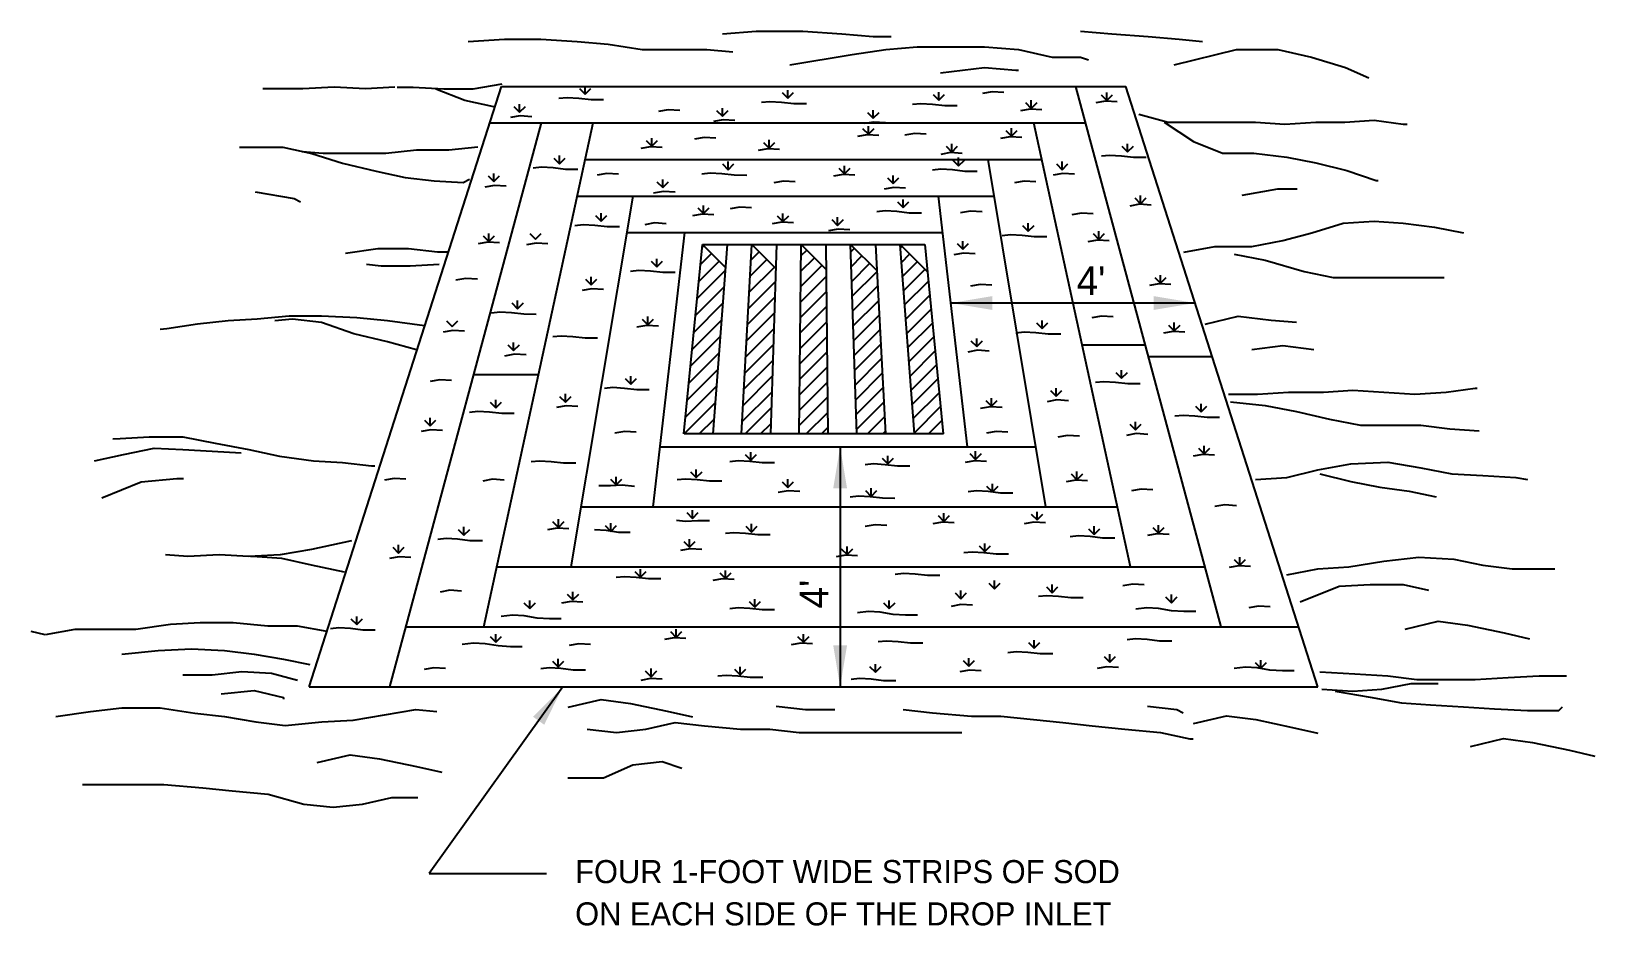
# Paper-space layout 'ESC' of a CAD drawing. Header units: feet, sheet in inches. Extents: x -1.2 to 33.8, y 0.1 to 22.9.
# Drawn here: x 26.973 to 30.931, y 13.017 to 15.282 of the extents above; entities that cross this region are included whole.
import ezdxf

# ---------------------------------------------------------------- set-up
doc = ezdxf.new("R2010")
doc.units = ezdxf.units.FT
doc.header["$MEASUREMENT"] = 0
doc.layers.add('TBLK', color=7, linetype='Continuous')
doc.styles.add('LEROY', font='leroy.shx')

# ---------------------------------------------------------------- blocks, each defined once
blk = doc.blocks.new('ESC DET')
at = {"layer": 'TBLK'}
for p, q in [((29.7316, 15.7643), (29.8235, 15.7709)), ((29.8235, 15.7709), (29.9155, 15.7709)), ((29.9155, 15.7709), (30.0075, 15.7643)), ((30.0075, 15.7643), (30.0864, 15.7577)), ((30.0864, 15.7577), (30.1717, 15.7447)), ((30.3755, 15.7839), (30.4608, 15.7905)), ((30.4608, 15.7905), (30.5793, 15.7905)), ((30.5793, 15.7905), (30.6777, 15.7839)), ((30.6777, 15.7839), (30.7566, 15.7775)), ((30.7566, 15.7775), (30.8026, 15.7775)), ((31.2824, 15.7905), (31.361, 15.7839)), ((31.361, 15.7839), (31.453, 15.7775)), ((31.453, 15.7775), (31.5319, 15.7709)), ((31.5319, 15.7709), (31.591, 15.7643)), ((30.1717, 15.7447), (30.3362, 15.7447)), ((30.3362, 15.7447), (30.4017, 15.7381)), ((30.5464, 15.7053), (30.7039, 15.7315)), ((30.7039, 15.7315), (30.7895, 15.7447)), ((30.7895, 15.7447), (30.8684, 15.7511)), ((30.8684, 15.7511), (31.0393, 15.7511)), ((31.0393, 15.7511), (31.1246, 15.7447)), ((31.1246, 15.7447), (31.2099, 15.7249)), ((31.2099, 15.7249), (31.2824, 15.7249)), ((31.2824, 15.7249), (31.3019, 15.7183)), ((31.5188, 15.7053), (31.6766, 15.7447)), ((31.6766, 15.7447), (31.7817, 15.7447)), ((31.7817, 15.7447), (31.867, 15.7249)), ((31.867, 15.7249), (31.9526, 15.6987)), ((30.9275, 15.6854), (31.0393, 15.6987)), ((31.0393, 15.6987), (31.1179, 15.692)), ((31.1179, 15.692), (31.1246, 15.692)), ((31.9526, 15.6987), (32.0117, 15.6724)), ((29.3125, 15.645), (29.2115, 15.645)), ((29.3921, 15.6494), (29.3125, 15.645)), ((29.329, 14.1304), (29.8156, 15.6507)), ((29.4713, 15.645), (29.3921, 15.6494)), ((29.5462, 15.6494), (29.4713, 15.645)), ((29.5925, 15.6482), (29.5519, 15.6482)), ((29.6701, 15.6443), (29.5925, 15.6482)), ((29.7232, 15.6156), (29.6496, 15.6443)), ((29.7436, 15.6443), (29.6701, 15.6443)), ((29.8168, 15.6565), (29.7436, 15.6443)), ((29.8156, 15.6507), (31.3967, 15.6507)), ((30.0132, 15.6456), (30.0277, 15.631)), ((30.0277, 15.631), (30.0277, 15.6516)), ((30.0277, 15.631), (30.0422, 15.6456)), ((30.5411, 15.621), (30.5411, 15.6415)), ((31.638, 14.2824), (31.2702, 15.6507)), ((31.8832, 14.1304), (31.3967, 15.6507)), ((29.7967, 15.5994), (29.7232, 15.6156)), ((29.8473, 15.6002), (29.8618, 15.5857)), ((29.8618, 15.5857), (29.8618, 15.6062)), ((29.8618, 15.5857), (29.8763, 15.6002)), ((29.9823, 15.6222), (29.9612, 15.6199)), ((30.0118, 15.6204), (29.9823, 15.6222)), ((30.043, 15.6169), (30.0118, 15.6204)), ((30.0744, 15.6168), (30.043, 15.6169)), ((30.4956, 15.6121), (30.4746, 15.6099)), ((30.5252, 15.6104), (30.4956, 15.6121)), ((30.5564, 15.6068), (30.5252, 15.6104)), ((30.5265, 15.6355), (30.5411, 15.621)), ((30.5411, 15.621), (30.5556, 15.6355)), ((30.5878, 15.6067), (30.5564, 15.6068)), ((30.8777, 15.607), (30.8567, 15.6047)), ((30.9073, 15.6053), (30.8777, 15.607)), ((30.9385, 15.6017), (30.9073, 15.6053)), ((30.9086, 15.6304), (30.9231, 15.6159)), ((30.9231, 15.6159), (30.9231, 15.6364)), ((30.9231, 15.6159), (30.9377, 15.6304)), ((30.9699, 15.6016), (30.9385, 15.6017)), ((31.0585, 15.637), (31.0339, 15.6328)), ((31.088, 15.6353), (31.0585, 15.637)), ((31.143, 15.6098), (31.1575, 15.5953)), ((31.1575, 15.5953), (31.1575, 15.6158)), ((31.1575, 15.5953), (31.172, 15.6098)), ((31.3456, 15.6138), (31.321, 15.6095)), ((31.334, 15.6299), (31.3485, 15.6154)), ((31.3751, 15.612), (31.3456, 15.6138)), ((31.3485, 15.6154), (31.3485, 15.6359)), ((31.3485, 15.6154), (31.3631, 15.6299)), ((29.8635, 15.576), (29.839, 15.5718)), ((29.8931, 15.5743), (29.8635, 15.576)), ((30.2382, 15.5917), (30.2137, 15.5874)), ((30.2678, 15.59), (30.2382, 15.5917)), ((30.3769, 15.566), (30.3523, 15.5617)), ((30.3607, 15.5902), (30.3752, 15.5757)), ((30.3752, 15.5757), (30.3752, 15.5962)), ((30.3752, 15.5757), (30.3897, 15.5902)), ((30.4065, 15.5643), (30.3769, 15.566)), ((30.759, 15.5608), (30.7344, 15.5566)), ((30.7428, 15.585), (30.7573, 15.5705)), ((30.7573, 15.5705), (30.7573, 15.5911)), ((30.7573, 15.5705), (30.7718, 15.585)), ((30.7885, 15.5591), (30.759, 15.5608)), ((31.1545, 15.5937), (31.1299, 15.5894)), ((31.1841, 15.5919), (31.1545, 15.5937)), ((31.4301, 15.5803), (31.504, 15.5607)), ((31.4939, 15.5607), (31.5678, 15.5115)), ((31.504, 15.5607), (31.7253, 15.5607)), ((31.7253, 15.5607), (31.7991, 15.5556)), ((31.7991, 15.5556), (31.878, 15.5607)), ((31.878, 15.5607), (31.9516, 15.5607)), ((31.9516, 15.5607), (32.0254, 15.5656)), ((32.0254, 15.5656), (32.0993, 15.5556)), ((29.5334, 14.1304), (29.9172, 15.5583)), ((29.7708, 14.2824), (30.0484, 15.5583)), ((29.786, 15.5583), (31.2951, 15.5583)), ((30.1966, 15.4997), (30.1966, 15.5202)), ((30.3289, 15.5214), (30.3043, 15.5171)), ((30.3584, 15.5197), (30.3289, 15.5214)), ((30.7419, 15.5285), (30.7173, 15.5242)), ((30.7303, 15.5446), (30.7449, 15.5301)), ((30.7714, 15.5268), (30.7419, 15.5285)), ((30.7449, 15.5301), (30.7449, 15.5506)), ((30.7449, 15.5301), (30.7594, 15.5446)), ((30.8621, 15.5314), (30.8375, 15.5272)), ((30.8916, 15.5297), (30.8621, 15.5314)), ((31.1042, 15.5234), (31.0796, 15.5191)), ((31.0926, 15.5395), (31.1071, 15.525)), ((31.1337, 15.5216), (31.1042, 15.5234)), ((31.1071, 15.525), (31.1071, 15.5455)), ((31.1071, 15.525), (31.1217, 15.5395)), ((31.4084, 14.4343), (31.1638, 15.5583)), ((32.0993, 15.5556), (32.109, 15.5556)), ((29.1527, 15.4975), (29.2622, 15.4975)), ((29.2622, 15.4975), (29.3357, 15.4811)), ((29.3642, 15.4811), (29.3112, 15.4853)), ((29.3357, 15.4811), (29.4133, 15.4566)), ((29.5234, 15.4811), (29.3642, 15.4811)), ((29.6009, 15.4892), (29.5234, 15.4811)), ((29.6822, 15.4892), (29.6009, 15.4892)), ((29.7557, 15.4975), (29.6822, 15.4892)), ((30.1936, 15.4981), (30.169, 15.4939)), ((30.1821, 15.5142), (30.1966, 15.4997)), ((30.2231, 15.4964), (30.1936, 15.4981)), ((30.1966, 15.4997), (30.2111, 15.5142)), ((30.4904, 15.4932), (30.4658, 15.489)), ((30.4789, 15.5093), (30.4934, 15.4948)), ((30.5199, 15.4915), (30.4904, 15.4932)), ((30.4934, 15.4948), (30.4934, 15.5153)), ((30.4934, 15.4948), (30.5079, 15.5093)), ((30.9531, 15.4832), (30.9285, 15.4789)), ((30.9415, 15.4993), (30.9561, 15.4848)), ((30.9826, 15.4814), (30.9531, 15.4832)), ((30.9561, 15.4848), (30.9561, 15.5053)), ((30.9561, 15.4848), (30.9706, 15.4993)), ((31.3867, 15.4998), (31.4013, 15.4853)), ((31.4013, 15.4853), (31.4013, 15.5058)), ((31.4013, 15.4853), (31.4158, 15.4998)), ((31.5678, 15.5115), (31.6417, 15.4818)), ((31.6417, 15.4818), (31.7206, 15.4818)), ((31.7206, 15.4818), (31.8042, 15.472)), ((29.4133, 15.4566), (29.4989, 15.4363)), ((29.9171, 15.4463), (29.8961, 15.444)), ((29.9467, 15.4445), (29.9171, 15.4463)), ((29.9779, 15.4409), (29.9467, 15.4445)), ((29.948, 15.4696), (29.9626, 15.4551)), ((29.9626, 15.4551), (29.9626, 15.4757)), ((29.9626, 15.4551), (29.9771, 15.4696)), ((30.0093, 15.4409), (29.9779, 15.4409)), ((30.0283, 15.4658), (31.184, 15.4658)), ((30.3755, 15.4545), (30.39, 15.4399)), ((30.39, 15.4399), (30.39, 15.4605)), ((30.39, 15.4399), (30.4045, 15.4545)), ((30.6699, 15.4439), (30.6844, 15.4294)), ((30.6844, 15.4294), (30.6844, 15.4499)), ((30.6844, 15.4294), (30.6989, 15.4439)), ((30.9281, 15.4411), (30.907, 15.4389)), ((30.9576, 15.4394), (30.9281, 15.4411)), ((30.959, 15.4645), (30.9735, 15.45)), ((30.9735, 15.45), (30.9735, 15.4705)), ((30.9735, 15.45), (30.988, 15.4645)), ((31.1944, 14.5863), (31.048, 15.4658)), ((31.2209, 15.4545), (31.2354, 15.4399)), ((31.2354, 15.4399), (31.2354, 15.4605)), ((31.2354, 15.4399), (31.2499, 15.4545)), ((31.3558, 15.4764), (31.3348, 15.4741)), ((31.3854, 15.4747), (31.3558, 15.4764)), ((31.4166, 15.4711), (31.3854, 15.4747)), ((31.448, 15.471), (31.4166, 15.4711)), ((31.8042, 15.472), (31.878, 15.4573)), ((31.878, 15.4573), (31.9566, 15.4377)), ((29.4989, 15.4363), (29.5721, 15.4201)), ((29.5721, 15.4201), (29.6456, 15.4118)), ((29.6456, 15.4118), (29.7191, 15.4079)), ((29.7191, 15.4079), (29.7352, 15.4159)), ((29.7984, 15.4001), (29.7738, 15.3959)), ((29.7822, 15.4243), (29.7967, 15.4098)), ((29.7967, 15.4098), (29.7967, 15.4303)), ((29.7967, 15.4098), (29.8112, 15.4243)), ((29.8279, 15.3984), (29.7984, 15.4001)), ((30.0825, 15.4308), (30.0579, 15.4265)), ((30.112, 15.429), (30.0825, 15.4308)), ((30.2096, 15.4091), (30.2241, 15.3946)), ((30.2241, 15.3946), (30.2241, 15.4151)), ((30.2241, 15.3946), (30.2386, 15.4091)), ((30.3445, 15.4311), (30.3235, 15.4288)), ((30.3741, 15.4293), (30.3445, 15.4311)), ((30.4053, 15.4258), (30.3741, 15.4293)), ((30.4367, 15.4257), (30.4053, 15.4258)), ((30.53, 15.4107), (30.5054, 15.4064)), ((30.5596, 15.4089), (30.53, 15.4107)), ((30.6814, 15.4278), (30.6569, 15.4235)), ((30.711, 15.4261), (30.6814, 15.4278)), ((30.7931, 15.4192), (30.8076, 15.4047)), ((30.8076, 15.4047), (30.8076, 15.4252)), ((30.8076, 15.4047), (30.8222, 15.4192)), ((30.9888, 15.4358), (30.9576, 15.4394)), ((31.0202, 15.4357), (30.9888, 15.4358)), ((31.1391, 15.4107), (31.1145, 15.4064)), ((31.1686, 15.4089), (31.1391, 15.4107)), ((31.2371, 15.4303), (31.2125, 15.426)), ((31.2667, 15.4285), (31.2371, 15.4303)), ((31.9566, 15.4377), (32.0305, 15.413)), ((32.0305, 15.413), (32.0355, 15.413)), ((29.192, 15.3836), (29.2907, 15.3672)), ((29.2907, 15.3672), (29.3072, 15.3589)), ((29.9926, 14.4343), (30.1489, 15.3734)), ((30.0082, 15.3734), (31.0634, 15.3734)), ((30.2258, 15.3849), (30.2012, 15.3807)), ((30.2554, 15.3832), (30.2258, 15.3849)), ((30.8094, 15.395), (30.7848, 15.3907)), ((30.8389, 15.3932), (30.8094, 15.395)), ((30.8328, 15.3444), (30.8328, 15.3649)), ((30.9959, 14.7383), (30.9227, 15.3734)), ((31.4197, 15.3685), (31.4342, 15.354)), ((31.4342, 15.354), (31.4342, 15.3745)), ((31.4342, 15.354), (31.4487, 15.3685)), ((31.691, 15.3753), (31.7817, 15.3919)), ((31.7817, 15.3919), (31.831, 15.3919)), ((30.0535, 15.3239), (30.068, 15.3094)), ((30.068, 15.3094), (30.068, 15.3299)), ((30.068, 15.3094), (30.0825, 15.3239)), ((30.3242, 15.3274), (30.2996, 15.3231)), ((30.3127, 15.3435), (30.3272, 15.329)), ((30.3537, 15.3256), (30.3242, 15.3274)), ((30.3272, 15.329), (30.3272, 15.3495)), ((30.3272, 15.329), (30.3417, 15.3435)), ((30.4195, 15.3453), (30.395, 15.341)), ((30.4491, 15.3435), (30.4195, 15.3453)), ((30.5141, 15.3234), (30.5286, 15.3089)), ((30.5286, 15.3089), (30.5286, 15.3294)), ((30.5286, 15.3089), (30.5431, 15.3234)), ((30.7874, 15.3355), (30.7664, 15.3333)), ((30.8169, 15.3338), (30.7874, 15.3355)), ((30.8481, 15.3302), (30.8169, 15.3338)), ((30.8183, 15.3589), (30.8328, 15.3444)), ((30.8328, 15.3444), (30.8473, 15.3589)), ((30.8796, 15.3301), (30.8481, 15.3302)), ((31.0031, 15.3352), (30.9785, 15.3309)), ((31.0326, 15.3335), (31.0031, 15.3352)), ((31.2848, 15.3303), (31.2602, 15.326)), ((31.3143, 15.3286), (31.2848, 15.3303)), ((31.4312, 15.3524), (31.4066, 15.3481)), ((31.4607, 15.3506), (31.4312, 15.3524)), ((30.0225, 15.3005), (30.0015, 15.2982)), ((30.0521, 15.2988), (30.0225, 15.3005)), ((30.0833, 15.2952), (30.0521, 15.2988)), ((30.1147, 15.2951), (30.0833, 15.2952)), ((30.2033, 15.3051), (30.1787, 15.3008)), ((30.2329, 15.3033), (30.2033, 15.3051)), ((30.5256, 15.3073), (30.5011, 15.303)), ((30.5552, 15.3055), (30.5256, 15.3073)), ((30.6687, 15.2894), (30.6441, 15.2851)), ((30.6525, 15.3136), (30.667, 15.2991)), ((30.667, 15.2991), (30.667, 15.3196)), ((30.667, 15.2991), (30.6815, 15.3136)), ((30.6982, 15.2877), (30.6687, 15.2894)), ((31.1353, 15.2986), (31.1498, 15.2841)), ((31.1498, 15.2841), (31.1498, 15.3047)), ((31.1498, 15.2841), (31.1643, 15.2986)), ((31.3284, 15.2635), (31.3284, 15.2841)), ((31.868, 15.2802), (31.9469, 15.305)), ((31.9469, 15.305), (32.0254, 15.3099)), ((32.0254, 15.3099), (32.0993, 15.305)), ((32.0993, 15.305), (32.1782, 15.2949)), ((32.1782, 15.2949), (32.2521, 15.2802)), ((29.7809, 15.2568), (29.7564, 15.2525)), ((29.7694, 15.2729), (29.7839, 15.2584)), ((29.8105, 15.2551), (29.7809, 15.2568)), ((29.7839, 15.2584), (29.7839, 15.2789)), ((29.7839, 15.2584), (29.7984, 15.2729)), ((29.9038, 15.2544), (29.8792, 15.2501)), ((29.8876, 15.2786), (29.9021, 15.264)), ((29.9021, 15.264), (29.9166, 15.2786)), ((29.9334, 15.2526), (29.9038, 15.2544)), ((30.1335, 15.2809), (30.9334, 15.2809)), ((30.2789, 15.2809), (30.1989, 14.5863)), ((30.2777, 14.7711), (30.3247, 15.2506)), ((30.3239, 15.2427), (30.3283, 15.247)), ((30.3247, 15.2506), (30.8875, 15.2506)), ((30.3247, 15.2506), (30.3828, 15.1925)), ((30.3873, 15.2506), (30.3507, 14.7711)), ((30.4237, 14.7711), (30.4498, 15.2506)), ((30.4498, 15.2506), (30.5103, 15.19)), ((30.5123, 15.2506), (30.4967, 14.7711)), ((30.5696, 14.7711), (30.5749, 15.2506)), ((30.5749, 15.2506), (30.6381, 15.1873)), ((30.6374, 15.2506), (30.6426, 14.7711)), ((30.6999, 15.2506), (30.7661, 15.1844)), ((30.7156, 14.7711), (30.6999, 15.2506)), ((30.7625, 15.2506), (30.7886, 14.7711)), ((30.825, 15.2506), (30.8943, 15.1812)), ((30.8615, 14.7711), (30.825, 15.2506)), ((30.8257, 15.2413), (30.83, 15.2456)), ((30.8875, 15.2506), (30.9345, 14.7711)), ((30.9694, 15.2533), (30.9839, 15.2388)), ((30.9839, 15.2388), (30.9839, 15.2593)), ((30.9839, 15.2388), (30.9984, 15.2533)), ((31.1044, 15.2753), (31.0833, 15.273)), ((31.1339, 15.2735), (31.1044, 15.2753)), ((31.1651, 15.2699), (31.1339, 15.2735)), ((31.1965, 15.2698), (31.1651, 15.2699)), ((31.3254, 15.262), (31.3008, 15.2577)), ((31.3139, 15.2781), (31.3284, 15.2635)), ((31.355, 15.2602), (31.3254, 15.262)), ((31.3284, 15.2635), (31.3429, 15.2781)), ((31.5433, 15.2312), (31.6219, 15.2459)), ((31.6219, 15.2459), (31.7155, 15.2459)), ((31.7155, 15.2459), (31.7941, 15.2606)), ((31.7941, 15.2606), (31.868, 15.2802)), ((29.4213, 15.2285), (29.5029, 15.2408)), ((29.5029, 15.2408), (29.5805, 15.2408)), ((29.5805, 15.2408), (29.6537, 15.2324)), ((29.6537, 15.2324), (29.6782, 15.2324)), ((30.1945, 15.2082), (30.209, 15.1937)), ((30.209, 15.1937), (30.209, 15.2142)), ((30.209, 15.1937), (30.2235, 15.2082)), ((30.3155, 15.1569), (30.367, 15.2083)), ((30.3197, 15.1998), (30.3476, 15.2277)), ((30.4454, 15.1707), (30.4876, 15.2128)), ((30.4477, 15.2116), (30.4682, 15.2321)), ((30.5741, 15.1832), (30.6082, 15.2173)), ((30.5746, 15.2224), (30.5888, 15.2366)), ((30.7005, 15.2322), (30.7094, 15.2411)), ((30.7018, 15.1948), (30.7287, 15.2217)), ((30.703, 15.1573), (30.7481, 15.2024)), ((30.8284, 15.2053), (30.8493, 15.2262)), ((30.8312, 15.1694), (30.8687, 15.2069)), ((30.9856, 15.2291), (30.961, 15.2248)), ((31.0152, 15.2274), (30.9856, 15.2291)), ((31.6712, 15.2261), (31.7498, 15.2114)), ((31.7498, 15.2114), (31.8485, 15.182)), ((29.511, 15.1959), (29.4744, 15.1998)), ((29.5845, 15.1959), (29.511, 15.1959)), ((29.658, 15.1998), (29.5845, 15.1959)), ((29.7252, 15.1644), (29.7006, 15.1602)), ((29.7548, 15.1627), (29.7252, 15.1644)), ((30.0286, 15.1629), (30.0431, 15.1484)), ((30.0431, 15.1484), (30.0431, 15.1689)), ((30.0431, 15.1484), (30.0576, 15.1629)), ((30.1636, 15.1849), (30.1425, 15.1826)), ((30.1931, 15.1831), (30.1636, 15.1849)), ((30.2243, 15.1795), (30.1931, 15.1831)), ((30.2557, 15.1794), (30.2243, 15.1795)), ((30.3113, 15.1139), (30.3822, 15.1849)), ((30.4432, 15.1297), (30.5069, 15.1934)), ((30.5733, 15.105), (30.6383, 15.17)), ((30.5737, 15.1441), (30.6275, 15.1979)), ((30.7042, 15.1198), (30.7662, 15.1818)), ((30.8339, 15.1334), (30.888, 15.1875)), ((31.47, 15.1673), (31.4845, 15.1528)), ((31.4845, 15.1528), (31.4845, 15.1733)), ((31.4845, 15.1528), (31.499, 15.1673)), ((31.8485, 15.182), (31.922, 15.1673)), ((31.922, 15.1673), (32.2027, 15.1673)), ((30.0448, 15.1387), (30.0203, 15.1344)), ((30.0744, 15.137), (30.0448, 15.1387)), ((30.3071, 15.071), (30.379, 15.143)), ((30.441, 15.0888), (30.5093, 15.1571)), ((30.5728, 15.0659), (30.6387, 15.1317)), ((30.7054, 15.0823), (30.7682, 15.1451)), ((30.8367, 15.0975), (30.8967, 15.1575)), ((31.0283, 15.1493), (31.0037, 15.145)), ((31.0578, 15.1475), (31.0283, 15.1493)), ((31.4815, 15.1512), (31.457, 15.1469)), ((31.5111, 15.1495), (31.4815, 15.1512)), ((29.8423, 15.1026), (29.8568, 15.0881)), ((29.8568, 15.0881), (29.8568, 15.1087)), ((29.8568, 15.0881), (29.8713, 15.1026)), ((30.3029, 15.0281), (30.3759, 15.1011)), ((30.4388, 15.0479), (30.508, 15.1171)), ((30.5724, 15.0267), (30.6391, 15.0934)), ((30.7067, 15.0448), (30.7702, 15.1084)), ((30.8394, 15.0615), (30.9001, 15.1222)), ((30.8422, 15.0255), (30.9036, 15.087)), ((31.5721, 15.1025), (30.9539, 15.1025)), ((29.0463, 15.0492), (28.9687, 15.0369)), ((29.1235, 15.0573), (29.0463, 15.0492)), ((29.197, 15.0614), (29.1235, 15.0573)), ((29.2786, 15.0695), (29.197, 15.0614)), ((29.2867, 15.0614), (29.242, 15.0573)), ((29.3602, 15.0695), (29.2786, 15.0695)), ((29.3602, 15.0533), (29.2867, 15.0614)), ((29.4499, 15.0653), (29.3602, 15.0695)), ((29.4418, 15.0247), (29.3602, 15.0533)), ((29.5274, 15.0573), (29.4499, 15.0653)), ((29.6211, 15.045), (29.5274, 15.0573)), ((29.6764, 15.0573), (29.6909, 15.0428)), ((29.6909, 15.0428), (29.7054, 15.0573)), ((29.8114, 15.0793), (29.7903, 15.077)), ((29.8409, 15.0775), (29.8114, 15.0793)), ((29.8721, 15.0739), (29.8409, 15.0775)), ((29.9035, 15.0738), (29.8721, 15.0739)), ((30.1835, 15.0459), (30.1589, 15.0416)), ((30.172, 15.062), (30.1865, 15.0475)), ((30.2131, 15.0441), (30.1835, 15.0459)), ((30.1865, 15.0475), (30.1865, 15.068)), ((30.1865, 15.0475), (30.201, 15.062)), ((30.2987, 14.9852), (30.3727, 15.0592)), ((30.4365, 15.0069), (30.5067, 15.0771)), ((30.572, 14.9876), (30.6395, 15.0551)), ((30.7079, 15.0074), (30.7722, 15.0717)), ((30.8449, 14.9896), (30.907, 15.0517)), ((31.1705, 15.0522), (31.185, 15.0377)), ((31.185, 15.0377), (31.185, 15.0582)), ((31.185, 15.0377), (31.1995, 15.0522)), ((31.3352, 15.0689), (31.3106, 15.0646)), ((31.3647, 15.0672), (31.3352, 15.0689)), ((31.5049, 15.0468), (31.5194, 15.0323)), ((31.5194, 15.0323), (31.5194, 15.0528)), ((31.5194, 15.0323), (31.534, 15.0468)), ((31.5973, 15.0492), (31.6809, 15.0688)), ((31.6809, 15.0688), (31.7645, 15.059)), ((31.7645, 15.059), (31.8287, 15.0541)), ((28.9687, 15.0369), (28.952, 15.0353)), ((29.5274, 15.0043), (29.4418, 15.0247)), ((29.6009, 14.984), (29.5274, 15.0043)), ((29.6926, 15.0331), (29.6681, 15.0289)), ((29.7222, 15.0314), (29.6926, 15.0331)), ((29.9671, 15.0188), (29.9461, 15.0165)), ((29.9967, 15.017), (29.9671, 15.0188)), ((30.0279, 15.0134), (29.9967, 15.017)), ((30.0593, 15.0133), (30.0279, 15.0134)), ((30.2945, 14.9423), (30.3695, 15.0173)), ((30.4343, 14.966), (30.5053, 15.0371)), ((30.5716, 14.9485), (30.6399, 15.0168)), ((30.7091, 14.9699), (30.7742, 15.035)), ((30.8476, 14.9536), (30.9105, 15.0165)), ((31.0047, 15.0069), (31.0192, 14.9923)), ((31.0192, 14.9923), (31.0192, 15.0129)), ((31.0192, 14.9923), (31.0337, 15.0069)), ((31.1396, 15.0288), (31.1186, 15.0265)), ((31.1692, 15.0271), (31.1396, 15.0288)), ((31.2004, 15.0235), (31.1692, 15.0271)), ((31.2318, 15.0234), (31.2004, 15.0235)), ((31.5165, 15.0307), (31.4919, 15.0264)), ((31.546, 15.0289), (31.5165, 15.0307)), ((29.8484, 14.9726), (29.8238, 14.9683)), ((29.8322, 14.9968), (29.8467, 14.9823)), ((29.8467, 14.9823), (29.8467, 15.0028)), ((29.8467, 14.9823), (29.8612, 14.9968)), ((29.878, 14.9709), (29.8484, 14.9726)), ((30.2903, 14.8994), (30.3663, 14.9754)), ((30.4321, 14.9251), (30.504, 14.997)), ((30.5711, 14.9093), (30.6404, 14.9786)), ((30.7103, 14.9324), (30.7762, 14.9983)), ((30.8504, 14.9177), (30.9139, 14.9812)), ((31.0209, 14.9827), (30.9963, 14.9784)), ((31.0504, 14.9809), (31.0209, 14.9827)), ((31.2861, 14.9963), (31.4461, 14.9963)), ((31.6156, 14.9665), (31.4541, 14.9665)), ((31.7155, 14.9852), (31.7941, 14.995)), ((31.7941, 14.995), (31.873, 14.9852)), ((30.2861, 14.8565), (30.3631, 14.9335)), ((30.4298, 14.8841), (30.5027, 14.957)), ((30.5707, 14.8702), (30.6408, 14.9403)), ((30.7115, 14.8949), (30.7782, 14.9616)), ((30.8531, 14.8817), (30.9174, 14.946)), ((31.3716, 14.9265), (31.3862, 14.912)), ((31.3862, 14.912), (31.3862, 14.9325)), ((31.3862, 14.912), (31.4007, 14.9265)), ((29.6597, 14.9079), (29.6351, 14.9037)), ((29.6893, 14.9062), (29.6597, 14.9079)), ((29.9096, 14.9203), (29.7457, 14.9203)), ((30.0981, 14.8882), (30.0771, 14.8859)), ((30.1276, 14.8864), (30.0981, 14.8882)), ((30.1588, 14.8829), (30.1276, 14.8864)), ((30.129, 14.9115), (30.1435, 14.897)), ((30.1435, 14.897), (30.1435, 14.9176)), ((30.1435, 14.897), (30.158, 14.9115)), ((30.2819, 14.8136), (30.3599, 14.8916)), ((30.4276, 14.8432), (30.5014, 14.917)), ((30.5703, 14.8311), (30.6412, 14.902)), ((30.7128, 14.8575), (30.7802, 14.9249)), ((30.714, 14.82), (30.7822, 14.8882)), ((30.8559, 14.8457), (30.9208, 14.9107)), ((31.2203, 14.8667), (31.2203, 14.8872)), ((31.3407, 14.9031), (31.3197, 14.9009)), ((31.3703, 14.9014), (31.3407, 14.9031)), ((31.4015, 14.8978), (31.3703, 14.9014)), ((31.4329, 14.8977), (31.4015, 14.8978)), ((32.2077, 14.8769), (32.2816, 14.8867)), ((32.2816, 14.8867), (32.2863, 14.8867)), ((29.7869, 14.8513), (29.8014, 14.8368)), ((29.8014, 14.8368), (29.8014, 14.8573)), ((29.8014, 14.8368), (29.8159, 14.8513)), ((29.9631, 14.8662), (29.9777, 14.8517)), ((29.9777, 14.8517), (29.9777, 14.8722)), ((29.9777, 14.8517), (29.9922, 14.8662)), ((30.1902, 14.8828), (30.1588, 14.8829)), ((30.2781, 14.7711), (30.3567, 14.8497)), ((30.4254, 14.8023), (30.5001, 14.877)), ((30.5699, 14.792), (30.6416, 14.8637)), ((30.7152, 14.7825), (30.7842, 14.8515)), ((30.8586, 14.8098), (30.9243, 14.8755)), ((31.0423, 14.8557), (31.0568, 14.8412)), ((31.0568, 14.8412), (31.0568, 14.8617)), ((31.0568, 14.8412), (31.0713, 14.8557)), ((31.222, 14.857), (31.1974, 14.8527)), ((31.2058, 14.8812), (31.2203, 14.8667)), ((31.2203, 14.8667), (31.2348, 14.8812)), ((31.2515, 14.8552), (31.222, 14.857)), ((31.5873, 14.8267), (31.5873, 14.8472)), ((31.6564, 14.872), (31.7303, 14.872)), ((31.6615, 14.8524), (31.7498, 14.8426)), ((31.7303, 14.872), (31.8089, 14.8769)), ((31.8089, 14.8769), (31.8975, 14.8769)), ((31.8975, 14.8769), (31.9714, 14.8818)), ((31.9714, 14.8818), (32.0503, 14.8769)), ((32.0503, 14.8769), (32.1288, 14.872)), ((32.1288, 14.872), (32.2077, 14.8769)), ((29.6355, 14.7914), (29.6355, 14.812)), ((29.756, 14.8279), (29.7349, 14.8256)), ((29.7855, 14.8262), (29.756, 14.8279)), ((29.8167, 14.8226), (29.7855, 14.8262)), ((29.8481, 14.8225), (29.8167, 14.8226)), ((29.9794, 14.842), (29.9548, 14.8378)), ((30.0089, 14.8403), (29.9794, 14.842)), ((30.3168, 14.7711), (30.3535, 14.8078)), ((30.4329, 14.7711), (30.4988, 14.837)), ((30.5877, 14.7711), (30.642, 14.8254)), ((30.7425, 14.7711), (30.7862, 14.8148)), ((30.8613, 14.7738), (30.9278, 14.8402)), ((31.0538, 14.8396), (31.0292, 14.8353)), ((31.0833, 14.8378), (31.0538, 14.8396)), ((31.5418, 14.8179), (31.5208, 14.8156)), ((31.5714, 14.8161), (31.5418, 14.8179)), ((31.6026, 14.8125), (31.5714, 14.8161)), ((31.5728, 14.8412), (31.5873, 14.8267)), ((31.5873, 14.8267), (31.6018, 14.8412)), ((31.634, 14.8124), (31.6026, 14.8125)), ((31.7498, 14.8426), (31.8287, 14.8277)), ((31.8287, 14.8277), (31.9123, 14.8081)), ((31.9123, 14.8081), (31.9912, 14.7934)), ((29.6372, 14.7818), (29.6127, 14.7775)), ((29.621, 14.806), (29.6355, 14.7914)), ((29.6355, 14.7914), (29.65, 14.806)), ((29.6668, 14.78), (29.6372, 14.7818)), ((30.1278, 14.7771), (30.1032, 14.7728)), ((30.1573, 14.7754), (30.1278, 14.7771)), ((30.9349, 14.7711), (30.2781, 14.7711)), ((30.4716, 14.7711), (30.4975, 14.797)), ((30.6264, 14.7711), (30.6424, 14.7871)), ((30.7812, 14.7711), (30.7882, 14.7781)), ((30.8973, 14.7711), (30.9312, 14.805)), ((31.0686, 14.7771), (31.044, 14.7728)), ((31.0981, 14.7754), (31.0686, 14.7771)), ((31.2495, 14.7671), (31.225, 14.7628)), ((31.2791, 14.7653), (31.2495, 14.7671)), ((31.4231, 14.7717), (31.3985, 14.7674)), ((31.4069, 14.7959), (31.4214, 14.7814)), ((31.4214, 14.7814), (31.4214, 14.8019)), ((31.4214, 14.7814), (31.4359, 14.7959)), ((31.4527, 14.77), (31.4231, 14.7717)), ((31.9912, 14.7934), (32.1436, 14.7934)), ((32.1436, 14.7934), (32.2175, 14.7836)), ((32.2175, 14.7836), (32.2913, 14.7787)), ((28.8318, 14.7582), (28.8505, 14.7598)), ((28.8505, 14.7598), (28.9237, 14.7638)), ((28.8586, 14.7189), (28.9361, 14.7353)), ((28.9237, 14.7638), (29.0093, 14.7638)), ((28.9361, 14.7353), (29.0093, 14.7312)), ((29.0093, 14.7638), (29.0909, 14.7476)), ((29.0093, 14.7312), (29.0829, 14.7273)), ((29.0829, 14.7273), (29.1564, 14.7231)), ((29.0909, 14.7476), (29.1765, 14.7312)), ((29.1765, 14.7312), (29.2541, 14.715)), ((30.2164, 14.7383), (31.1691, 14.7383)), ((30.6734, 14.7383), (30.6734, 14.1304)), ((31.0165, 14.7067), (31.0165, 14.7272)), ((31.5805, 14.7352), (31.595, 14.7206)), ((31.595, 14.7206), (31.595, 14.7412)), ((31.595, 14.7206), (31.6095, 14.7352)), ((28.7851, 14.7028), (28.8586, 14.7189)), ((29.2541, 14.715), (29.3397, 14.7028)), ((29.3397, 14.7028), (29.4133, 14.6986)), ((29.4133, 14.6986), (29.4864, 14.6905)), ((29.4864, 14.6905), (29.4948, 14.6905)), ((29.9121, 14.7022), (29.891, 14.7)), ((29.9416, 14.7005), (29.9121, 14.7022)), ((29.9728, 14.6969), (29.9416, 14.7005)), ((30.0042, 14.6968), (29.9728, 14.6969)), ((30.4154, 14.703), (30.3943, 14.7007)), ((30.4449, 14.7012), (30.4154, 14.703)), ((30.4329, 14.7192), (30.4474, 14.7047)), ((30.4761, 14.6976), (30.4449, 14.7012)), ((30.4474, 14.7047), (30.4474, 14.7252)), ((30.4474, 14.7047), (30.4619, 14.7192)), ((30.5075, 14.6975), (30.4761, 14.6976)), ((30.7579, 14.6949), (30.7368, 14.6926)), ((30.7874, 14.6931), (30.7579, 14.6949)), ((30.7797, 14.7097), (30.7942, 14.6952)), ((30.8186, 14.6896), (30.7874, 14.6931)), ((30.7942, 14.6952), (30.7942, 14.7157)), ((30.7942, 14.6952), (30.8087, 14.7097)), ((30.85, 14.6895), (30.8186, 14.6896)), ((31.0145, 14.7029), (30.9899, 14.6986)), ((31.002, 14.7212), (31.0165, 14.7067)), ((31.0441, 14.7011), (31.0145, 14.7029)), ((31.0165, 14.7067), (31.031, 14.7212)), ((31.592, 14.719), (31.5674, 14.7148)), ((31.6216, 14.7173), (31.592, 14.719)), ((31.8827, 14.6802), (31.9663, 14.6949)), ((31.9663, 14.6949), (32.06, 14.6998)), ((32.06, 14.6998), (32.1436, 14.6851)), ((28.8042, 14.6089), (28.9032, 14.6501)), ((28.9032, 14.6501), (28.9939, 14.6584)), ((28.9939, 14.6584), (29.0103, 14.6584)), ((29.5439, 14.6585), (29.5193, 14.6543)), ((29.5734, 14.6568), (29.5439, 14.6585)), ((29.7934, 14.6561), (29.7688, 14.6518)), ((29.8229, 14.6543), (29.7934, 14.6561)), ((30.0917, 14.6563), (30.1063, 14.6418)), ((30.1063, 14.6418), (30.1063, 14.6623)), ((30.1063, 14.6418), (30.1208, 14.6563)), ((30.2821, 14.6567), (30.261, 14.6544)), ((30.3116, 14.6549), (30.2821, 14.6567)), ((30.2945, 14.6751), (30.309, 14.6606)), ((30.309, 14.6606), (30.309, 14.6811)), ((30.309, 14.6606), (30.3236, 14.6751)), ((30.3428, 14.6513), (30.3116, 14.6549)), ((30.3742, 14.6512), (30.3428, 14.6513)), ((30.5265, 14.6501), (30.5411, 14.6356)), ((30.5411, 14.6356), (30.5411, 14.6562)), ((30.5411, 14.6356), (30.5556, 14.6501)), ((31.27, 14.6536), (31.2454, 14.6494)), ((31.2585, 14.6697), (31.273, 14.6552)), ((31.2996, 14.6519), (31.27, 14.6536)), ((31.273, 14.6552), (31.273, 14.6758)), ((31.273, 14.6552), (31.2875, 14.6697)), ((31.7253, 14.6557), (31.8042, 14.6606)), ((31.8042, 14.6606), (31.8827, 14.6802)), ((31.8878, 14.6704), (31.9663, 14.6508)), ((31.9663, 14.6508), (32.0402, 14.6359)), ((32.1436, 14.6851), (32.2225, 14.6704)), ((32.2225, 14.6704), (32.3011, 14.6655)), ((32.3011, 14.6655), (32.3847, 14.6606)), ((32.3847, 14.6606), (32.4142, 14.6557)), ((30.0921, 14.6398), (30.0624, 14.6398)), ((30.1218, 14.6416), (30.0921, 14.6398)), ((30.153, 14.638), (30.1218, 14.6416)), ((30.5414, 14.6269), (30.5168, 14.6227)), ((30.571, 14.6252), (30.5414, 14.6269)), ((30.7196, 14.6133), (30.6985, 14.611)), ((30.7491, 14.6116), (30.7196, 14.6133)), ((30.7374, 14.6274), (30.7519, 14.6128)), ((30.7803, 14.608), (30.7491, 14.6116)), ((30.7519, 14.6128), (30.7519, 14.6334)), ((30.7519, 14.6128), (30.7664, 14.6274)), ((31.0187, 14.6268), (30.9977, 14.6245)), ((31.0483, 14.625), (31.0187, 14.6268)), ((31.0443, 14.6386), (31.0588, 14.6241)), ((31.0795, 14.6214), (31.0483, 14.625)), ((31.0588, 14.6241), (31.0588, 14.6446)), ((31.0588, 14.6241), (31.0733, 14.6386)), ((31.1109, 14.6213), (31.0795, 14.6214)), ((31.4359, 14.6313), (31.4113, 14.6271)), ((31.4654, 14.6296), (31.4359, 14.6313)), ((32.0402, 14.6359), (32.1141, 14.6261)), ((32.1141, 14.6261), (32.1829, 14.6114)), ((30.0179, 14.5863), (31.3754, 14.5863)), ((30.2851, 14.5717), (30.2996, 14.5572)), ((30.2996, 14.5572), (30.2996, 14.5778)), ((30.2996, 14.5572), (30.3142, 14.5717)), ((30.8117, 14.6079), (30.7803, 14.608)), ((30.9359, 14.5496), (30.9359, 14.5702)), ((31.1719, 14.5533), (31.1719, 14.5738)), ((31.6471, 14.5912), (31.6225, 14.5869)), ((31.6766, 14.5894), (31.6471, 14.5912)), ((29.7063, 14.5294), (29.7208, 14.5148)), ((29.7208, 14.5148), (29.7208, 14.5354)), ((29.7208, 14.5148), (29.7353, 14.5294)), ((29.9569, 14.5328), (29.9323, 14.5286)), ((29.9454, 14.549), (29.9599, 14.5344)), ((29.9864, 14.5311), (29.9569, 14.5328)), ((29.9599, 14.5344), (29.9599, 14.555)), ((29.9599, 14.5344), (29.9744, 14.549)), ((30.0783, 14.5389), (30.0928, 14.5244)), ((30.0928, 14.5244), (30.0928, 14.5449)), ((30.0928, 14.5244), (30.1073, 14.5389)), ((30.2818, 14.549), (30.2593, 14.5521)), ((30.3133, 14.5507), (30.2818, 14.549)), ((30.343, 14.5507), (30.3133, 14.5507)), ((30.4345, 14.5372), (30.4491, 14.5227)), ((30.4491, 14.5227), (30.4491, 14.5432)), ((30.4491, 14.5227), (30.4636, 14.5372)), ((30.7617, 14.5409), (30.7371, 14.5367)), ((30.7912, 14.5392), (30.7617, 14.5409)), ((30.9329, 14.548), (30.9083, 14.5438)), ((30.9214, 14.5641), (30.9359, 14.5496)), ((30.9625, 14.5463), (30.9329, 14.548)), ((30.9359, 14.5496), (30.9504, 14.5641)), ((31.1639, 14.548), (31.1393, 14.5438)), ((31.1574, 14.5678), (31.1719, 14.5533)), ((31.1935, 14.5463), (31.1639, 14.548)), ((31.1719, 14.5533), (31.1865, 14.5678)), ((31.3021, 14.5311), (31.3167, 14.5166)), ((31.3167, 14.5166), (31.3167, 14.5371)), ((31.3167, 14.5166), (31.3312, 14.5311)), ((31.465, 14.534), (31.4795, 14.5195)), ((31.4795, 14.5195), (31.4795, 14.54)), ((31.4795, 14.5195), (31.494, 14.534)), ((29.4361, 14.5001), (29.3347, 14.4781)), ((29.5549, 14.4695), (29.5549, 14.49)), ((29.6754, 14.506), (29.6543, 14.5037)), ((29.7049, 14.5042), (29.6754, 14.506)), ((29.7361, 14.5007), (29.7049, 14.5042)), ((29.7675, 14.5006), (29.7361, 14.5007)), ((30.081, 14.5265), (30.0515, 14.5283)), ((30.1121, 14.5212), (30.081, 14.5265)), ((30.1418, 14.5212), (30.1121, 14.5212)), ((30.2774, 14.499), (30.2919, 14.4845)), ((30.2919, 14.4845), (30.2919, 14.505)), ((30.2919, 14.4845), (30.3064, 14.499)), ((30.4043, 14.5209), (30.3833, 14.5187)), ((30.4338, 14.5192), (30.4043, 14.5209)), ((30.465, 14.5156), (30.4338, 14.5192)), ((30.4965, 14.5155), (30.465, 14.5156)), ((31.0397, 14.473), (31.0397, 14.4935)), ((31.2769, 14.5128), (31.2559, 14.5106)), ((31.3065, 14.5111), (31.2769, 14.5128)), ((31.3377, 14.5075), (31.3065, 14.5111)), ((31.3691, 14.5074), (31.3377, 14.5075)), ((31.4765, 14.5179), (31.4519, 14.5136)), ((31.5061, 14.5162), (31.4765, 14.5179)), ((29.0218, 14.4605), (28.9647, 14.4649)), ((29.1013, 14.4649), (29.0218, 14.4605)), ((29.1762, 14.4605), (29.1013, 14.4649)), ((29.2554, 14.4649), (29.1762, 14.4605)), ((29.1849, 14.4605), (29.1806, 14.4605)), ((29.2598, 14.456), (29.1849, 14.4605)), ((29.3347, 14.4781), (29.2554, 14.4649)), ((29.3347, 14.4384), (29.2598, 14.456)), ((29.5567, 14.4598), (29.5321, 14.4556)), ((29.5404, 14.484), (29.5549, 14.4695)), ((29.5549, 14.4695), (29.5695, 14.484)), ((29.5862, 14.4581), (29.5567, 14.4598)), ((30.294, 14.4802), (30.2694, 14.4759)), ((30.3235, 14.4784), (30.294, 14.4802)), ((30.6882, 14.4638), (30.6636, 14.4595)), ((30.6763, 14.4804), (30.6908, 14.4658)), ((30.7177, 14.462), (30.6882, 14.4638)), ((30.6908, 14.4658), (30.6908, 14.4864)), ((30.6908, 14.4658), (30.7053, 14.4804)), ((31.0077, 14.4719), (30.9866, 14.4697)), ((31.0372, 14.4702), (31.0077, 14.4719)), ((31.0251, 14.4875), (31.0397, 14.473)), ((31.0684, 14.4666), (31.0372, 14.4702)), ((31.0397, 14.473), (31.0542, 14.4875)), ((31.0998, 14.4665), (31.0684, 14.4666)), ((31.6711, 14.4534), (31.6856, 14.4389)), ((31.6856, 14.4389), (31.6856, 14.4594)), ((31.6856, 14.4389), (31.7002, 14.4534)), ((32.0503, 14.4492), (32.1386, 14.459)), ((32.1386, 14.459), (32.2272, 14.4541)), ((32.2272, 14.4541), (32.3011, 14.4391)), ((29.4183, 14.4208), (29.3347, 14.4384)), ((29.8038, 14.4343), (31.5972, 14.4343)), ((30.1535, 14.4228), (30.168, 14.4083)), ((30.168, 14.4083), (30.168, 14.4288)), ((30.168, 14.4083), (30.1825, 14.4228)), ((30.3684, 14.4196), (30.3829, 14.4051)), ((30.3829, 14.4051), (30.3829, 14.4256)), ((30.3829, 14.4051), (30.3974, 14.4196)), ((30.8337, 14.4178), (30.8127, 14.4155)), ((30.8633, 14.416), (30.8337, 14.4178)), ((30.8945, 14.4125), (30.8633, 14.416)), ((30.9259, 14.4124), (30.8945, 14.4125)), ((31.6827, 14.4373), (31.6581, 14.433)), ((31.7122, 14.4356), (31.6827, 14.4373)), ((31.8042, 14.4146), (31.8827, 14.4293)), ((31.8827, 14.4293), (31.9616, 14.4342)), ((31.9616, 14.4342), (32.0503, 14.4492)), ((32.3011, 14.4391), (32.375, 14.4293)), ((32.375, 14.4293), (32.4831, 14.4293)), ((29.6849, 14.3751), (29.6603, 14.3708)), ((29.7145, 14.3733), (29.6849, 14.3751)), ((29.9968, 14.3507), (29.9968, 14.3712)), ((30.127, 14.4095), (30.1059, 14.4072)), ((30.1565, 14.4077), (30.127, 14.4095)), ((30.1877, 14.4041), (30.1565, 14.4077)), ((30.2191, 14.404), (30.1877, 14.4041)), ((30.3756, 14.404), (30.351, 14.3997)), ((30.4051, 14.4022), (30.3756, 14.404)), ((30.9789, 14.3539), (30.9789, 14.3744)), ((31.05, 14.3936), (31.0645, 14.3791)), ((31.0645, 14.3791), (31.0645, 14.3996)), ((31.0645, 14.3791), (31.079, 14.3936)), ((31.1957, 14.3836), (31.2102, 14.3691)), ((31.2102, 14.3691), (31.2102, 14.3896)), ((31.2102, 14.3691), (31.2247, 14.3836)), ((31.4141, 14.3905), (31.3895, 14.3862)), ((31.4436, 14.3888), (31.4141, 14.3905)), ((31.8384, 14.3458), (31.9368, 14.3852)), ((31.9368, 14.3852), (32.0157, 14.3901)), ((32.0157, 14.3901), (32.0993, 14.3901)), ((32.0993, 14.3901), (32.1634, 14.3752)), ((29.8728, 14.3434), (29.8873, 14.3289)), ((29.8873, 14.3289), (29.8873, 14.3494)), ((29.8873, 14.3289), (29.9019, 14.3434)), ((29.9921, 14.3469), (29.9675, 14.3426)), ((29.9823, 14.3652), (29.9968, 14.3507)), ((30.0217, 14.3452), (29.9921, 14.3469)), ((29.9968, 14.3507), (30.0113, 14.3652)), ((30.4429, 14.3466), (30.4575, 14.3321)), ((30.4575, 14.3321), (30.4575, 14.3526)), ((30.4575, 14.3321), (30.472, 14.3466)), ((30.7834, 14.3434), (30.7979, 14.3289)), ((30.7979, 14.3289), (30.7979, 14.3494)), ((30.7979, 14.3289), (30.8124, 14.3434)), ((30.9789, 14.3388), (30.9543, 14.3345)), ((30.9644, 14.3684), (30.9789, 14.3539)), ((30.9789, 14.3539), (30.9934, 14.3684)), ((31.0085, 14.3371), (30.9789, 14.3388)), ((31.1967, 14.3614), (31.1756, 14.3592)), ((31.2262, 14.3597), (31.1967, 14.3614)), ((31.2574, 14.3561), (31.2262, 14.3597)), ((31.2888, 14.356), (31.2574, 14.3561)), ((31.4975, 14.3584), (31.5121, 14.3438)), ((31.5121, 14.3438), (31.5121, 14.3644)), ((31.5121, 14.3438), (31.5266, 14.3584)), ((31.7327, 14.3349), (31.7081, 14.3306)), ((31.7622, 14.3332), (31.7327, 14.3349)), ((29.0527, 14.2931), (28.9778, 14.2887)), ((29.1363, 14.2931), (29.0527, 14.2931)), ((29.2246, 14.2843), (29.1363, 14.2931)), ((29.4347, 14.3032), (29.4492, 14.2887)), ((29.4492, 14.2887), (29.4492, 14.3092)), ((29.4492, 14.2887), (29.4637, 14.3032)), ((29.8434, 14.3118), (29.8154, 14.3088)), ((29.8729, 14.3101), (29.8434, 14.3118)), ((29.9058, 14.3046), (29.8729, 14.3101)), ((29.9371, 14.3028), (29.9058, 14.3046)), ((29.9667, 14.3028), (29.9371, 14.3028)), ((30.4154, 14.3308), (30.3943, 14.3286)), ((30.4449, 14.3291), (30.4154, 14.3308)), ((30.4761, 14.3255), (30.4449, 14.3291)), ((30.5075, 14.3254), (30.4761, 14.3255)), ((30.7455, 14.3211), (30.7176, 14.3181)), ((30.7751, 14.3194), (30.7455, 14.3211)), ((30.808, 14.3139), (30.7751, 14.3194)), ((30.8393, 14.3121), (30.808, 14.3139)), ((30.8689, 14.3121), (30.8393, 14.3121)), ((31.4503, 14.3307), (31.4224, 14.3277)), ((31.4798, 14.3289), (31.4503, 14.3307)), ((31.5127, 14.3235), (31.4798, 14.3289)), ((31.544, 14.3216), (31.5127, 14.3235)), ((31.5737, 14.3217), (31.544, 14.3216)), ((32.1043, 14.277), (32.1879, 14.2966)), ((32.1879, 14.2966), (32.2618, 14.2868)), ((28.6605, 14.2623), (28.6252, 14.2711)), ((28.7354, 14.2755), (28.6605, 14.2623)), ((28.8898, 14.2755), (28.7354, 14.2755)), ((28.9778, 14.2887), (28.8898, 14.2755)), ((29.2994, 14.2843), (29.2246, 14.2843)), ((29.3743, 14.2711), (29.2994, 14.2843)), ((29.4038, 14.2799), (29.3827, 14.2776)), ((29.4333, 14.2781), (29.4038, 14.2799)), ((29.4645, 14.2745), (29.4333, 14.2781)), ((29.4959, 14.2744), (29.4645, 14.2745)), ((29.5742, 14.2824), (31.8346, 14.2824)), ((29.7872, 14.2579), (29.8017, 14.2434)), ((29.8017, 14.2434), (29.8017, 14.2639)), ((29.8017, 14.2434), (29.8162, 14.2579)), ((30.253, 14.2545), (30.2284, 14.2503)), ((30.2438, 14.2704), (30.2584, 14.2559)), ((30.2826, 14.2528), (30.253, 14.2545)), ((30.2584, 14.2559), (30.2584, 14.2764)), ((30.2584, 14.2559), (30.2729, 14.2704)), ((30.5658, 14.2579), (30.5803, 14.2434)), ((30.5803, 14.2434), (30.5803, 14.2639)), ((30.5803, 14.2434), (30.5949, 14.2579)), ((32.2618, 14.2868), (32.3551, 14.2672)), ((32.3551, 14.2672), (32.4193, 14.2525)), ((28.8546, 14.2137), (28.9469, 14.2226)), ((28.9469, 14.2226), (29.0308, 14.227)), ((29.0308, 14.227), (29.1144, 14.2226)), ((29.1144, 14.2226), (29.1893, 14.2137)), ((29.1893, 14.2137), (29.2642, 14.2005)), ((29.7447, 14.2412), (29.7167, 14.2382)), ((29.7742, 14.2395), (29.7447, 14.2412)), ((29.8071, 14.2341), (29.7742, 14.2395)), ((29.8384, 14.2322), (29.8071, 14.2341)), ((29.868, 14.2322), (29.8384, 14.2322)), ((30.0119, 14.2393), (29.9874, 14.2351)), ((30.0415, 14.2376), (30.0119, 14.2393)), ((30.574, 14.2411), (30.5494, 14.2368)), ((30.6035, 14.2393), (30.574, 14.2411)), ((30.7904, 14.2465), (30.7694, 14.2443)), ((30.82, 14.2448), (30.7904, 14.2465)), ((30.8512, 14.2412), (30.82, 14.2448)), ((30.8826, 14.2411), (30.8512, 14.2412)), ((31.1195, 14.2193), (31.0984, 14.2171)), ((31.149, 14.2176), (31.1195, 14.2193)), ((31.1802, 14.214), (31.149, 14.2176)), ((31.1504, 14.2427), (31.1649, 14.2282)), ((31.1649, 14.2282), (31.1649, 14.2487)), ((31.1649, 14.2282), (31.1794, 14.2427)), ((31.2116, 14.2139), (31.1802, 14.214)), ((31.3563, 14.1929), (31.3563, 14.2134)), ((31.421, 14.2519), (31.3999, 14.2497)), ((31.4505, 14.2502), (31.421, 14.2519)), ((31.4817, 14.2466), (31.4505, 14.2502)), ((31.5131, 14.2465), (31.4817, 14.2466)), ((29.2642, 14.2005), (29.3303, 14.1873)), ((29.6446, 14.1788), (29.62, 14.1746)), ((29.6742, 14.1771), (29.6446, 14.1788)), ((29.9366, 14.1787), (29.9156, 14.1764)), ((29.9661, 14.1769), (29.9366, 14.1787)), ((29.945, 14.1957), (29.9595, 14.1812)), ((29.9595, 14.1812), (29.9595, 14.2017)), ((29.9595, 14.1812), (29.974, 14.1957)), ((29.9973, 14.1733), (29.9661, 14.1769)), ((30.0287, 14.1732), (29.9973, 14.1733)), ((30.1946, 14.1564), (30.1946, 14.1769)), ((30.4057, 14.1756), (30.4202, 14.1611)), ((30.4202, 14.1611), (30.4202, 14.1816)), ((30.4202, 14.1611), (30.4347, 14.1756)), ((30.7481, 14.1824), (30.7627, 14.1679)), ((30.7627, 14.1679), (30.7627, 14.1885)), ((30.7627, 14.1679), (30.7772, 14.1824)), ((31.0007, 14.1732), (30.9762, 14.1689)), ((30.9845, 14.1974), (30.999, 14.1829)), ((30.999, 14.1829), (30.999, 14.2034)), ((30.999, 14.1829), (31.0135, 14.1974)), ((31.0303, 14.1715), (31.0007, 14.1732)), ((31.3486, 14.1813), (31.324, 14.177)), ((31.3418, 14.2074), (31.3563, 14.1929)), ((31.3781, 14.1795), (31.3486, 14.1813)), ((31.3563, 14.1929), (31.3708, 14.2074)), ((31.6994, 14.1802), (31.6715, 14.1772)), ((31.729, 14.1785), (31.6994, 14.1802)), ((31.7242, 14.1925), (31.7387, 14.178)), ((31.7618, 14.1731), (31.729, 14.1785)), ((31.7387, 14.178), (31.7387, 14.1985)), ((31.7387, 14.178), (31.7532, 14.1925)), ((31.7931, 14.1712), (31.7618, 14.1731)), ((29.0087, 14.1611), (29.0835, 14.1611)), ((29.0835, 14.1611), (29.1584, 14.1699)), ((29.1584, 14.1699), (29.2333, 14.1655)), ((29.2333, 14.1655), (29.2994, 14.1478)), ((30.1932, 14.1514), (30.1687, 14.1471)), ((30.18, 14.1709), (30.1946, 14.1564)), ((30.2228, 14.1497), (30.1932, 14.1514)), ((30.1946, 14.1564), (30.2091, 14.1709)), ((30.3852, 14.1596), (30.3641, 14.1573)), ((30.4147, 14.1578), (30.3852, 14.1596)), ((30.4459, 14.1542), (30.4147, 14.1578)), ((30.4773, 14.1541), (30.4459, 14.1542)), ((30.7226, 14.1515), (30.7016, 14.1492)), ((30.7521, 14.1497), (30.7226, 14.1515)), ((30.7833, 14.1462), (30.7521, 14.1497)), ((30.8148, 14.1461), (30.7833, 14.1462)), ((31.8228, 14.1712), (31.7931, 14.1712)), ((31.8878, 14.1687), (31.9764, 14.1638)), ((31.9764, 14.1638), (32.06, 14.1589)), ((32.0452, 14.1246), (32.1191, 14.1393)), ((32.06, 14.1589), (32.1339, 14.1491)), ((32.1191, 14.1393), (32.1879, 14.1393)), ((32.1339, 14.1491), (32.2816, 14.1491)), ((32.2816, 14.1491), (32.3652, 14.154)), ((32.3652, 14.154), (32.4438, 14.1589)), ((32.4438, 14.1589), (32.5126, 14.1589)), ((29.1057, 14.1126), (29.1893, 14.1214)), ((29.1893, 14.1214), (29.2642, 14.1037)), ((29.2642, 14.1037), (29.2642, 14.0993)), ((29.329, 14.1304), (31.8832, 14.1304)), ((29.9709, 14.1304), (29.6327, 13.6585)), ((29.9847, 14.079), (30.0683, 14.0986)), ((30.0683, 14.0986), (30.1422, 14.0888)), ((31.8928, 14.1246), (31.9714, 14.1197)), ((31.9271, 14.1197), (32.0157, 14.1047)), ((31.9714, 14.1197), (32.0452, 14.1246)), ((32.0157, 14.1047), (32.0946, 14.09)), ((28.687, 14.0552), (28.775, 14.0685)), ((28.775, 14.0685), (28.8546, 14.0773)), ((28.8546, 14.0773), (28.9513, 14.0773)), ((28.9513, 14.0773), (29.0396, 14.0641)), ((29.0396, 14.0641), (29.1144, 14.0552)), ((29.1144, 14.0552), (29.1937, 14.042)), ((29.4405, 14.0464), (29.5989, 14.0729)), ((29.5989, 14.0729), (29.652, 14.0685)), ((30.1422, 14.0888), (30.2355, 14.0692)), ((30.2355, 14.0692), (30.2996, 14.0545)), ((30.5115, 14.0814), (30.5857, 14.0731)), ((30.5857, 14.0731), (30.6599, 14.0731)), ((30.8332, 14.0731), (30.9074, 14.0648)), ((30.9074, 14.0648), (31.0064, 14.0567)), ((31.0064, 14.0567), (31.0806, 14.0567)), ((31.0806, 14.0567), (31.1629, 14.0484)), ((31.4516, 14.0814), (31.5258, 14.0731)), ((31.5258, 14.0731), (31.5423, 14.0648)), ((31.5681, 14.0378), (31.6517, 14.0574)), ((31.6517, 14.0574), (31.7256, 14.0476)), ((32.0946, 14.09), (32.1681, 14.0851)), ((32.1681, 14.0851), (32.2521, 14.0802)), ((32.2521, 14.0802), (32.3306, 14.0753)), ((32.3306, 14.0753), (32.4142, 14.0704)), ((32.4142, 14.0704), (32.4931, 14.0704)), ((32.4931, 14.0704), (32.5029, 14.0802)), ((29.1937, 14.042), (29.2685, 14.0332)), ((29.2685, 14.0332), (29.3612, 14.042)), ((29.3612, 14.042), (29.4405, 14.0464)), ((30.0331, 14.0236), (30.1073, 14.0153)), ((30.1073, 14.0153), (30.1815, 14.0236)), ((30.1815, 14.0236), (30.2557, 14.04)), ((30.2557, 14.04), (30.3299, 14.032)), ((30.3299, 14.032), (30.4209, 14.0236)), ((30.4209, 14.0236), (30.4951, 14.0236)), ((30.4951, 14.0236), (30.5693, 14.0153)), ((30.5693, 14.0153), (30.9816, 14.0153)), ((31.1629, 14.0484), (31.2374, 14.04)), ((31.2374, 14.04), (31.3116, 14.032)), ((31.3116, 14.032), (31.3939, 14.0236)), ((31.3939, 14.0236), (31.4845, 14.0153)), ((31.4845, 14.0153), (31.5591, 13.9989)), ((31.7256, 14.0476), (31.8189, 14.028)), ((31.8189, 14.028), (31.8831, 14.0133)), ((31.5591, 13.9989), (31.5671, 13.9989)), ((32.2692, 13.98), (32.3528, 13.9996)), ((32.3528, 13.9996), (32.4267, 13.9898)), ((32.4267, 13.9898), (32.52, 13.9702)), ((29.3495, 13.9389), (29.4331, 13.9585)), ((29.4331, 13.9585), (29.5069, 13.9487)), ((29.5069, 13.9487), (29.6003, 13.9291)), ((30.1486, 13.933), (30.2228, 13.9413)), ((30.2228, 13.9413), (30.2725, 13.9247)), ((32.52, 13.9702), (32.5841, 13.9555)), ((29.6003, 13.9291), (29.6644, 13.9144)), ((29.9837, 13.8999), (30.0744, 13.8999)), ((30.0744, 13.8999), (30.1486, 13.933)), ((28.7548, 13.8835), (28.961, 13.8835)), ((28.961, 13.8835), (29.06, 13.8754)), ((29.06, 13.8754), (29.1342, 13.8671)), ((29.1342, 13.8671), (29.2249, 13.8587)), ((29.2249, 13.8587), (29.3155, 13.834)), ((29.3155, 13.834), (29.3898, 13.8259)), ((29.3898, 13.8259), (29.464, 13.834)), ((29.464, 13.834), (29.5382, 13.8507)), ((29.5382, 13.8507), (29.6043, 13.8507)), ((29.6327, 13.6585), (29.9299, 13.6585))]:
    blk.add_line(p, q, dxfattribs=at)
for points in [[(31.059, 15.0849), (31.059, 15.12), (30.9539, 15.1025)], [(31.4671, 15.12), (31.4671, 15.0849), (31.5721, 15.1025)], [(30.6559, 14.6332), (30.6909, 14.6332), (30.6734, 14.7383)], [(30.6909, 14.2355), (30.6559, 14.2355), (30.6734, 14.1304)], [(29.8956, 14.055), (29.9241, 14.0347), (29.9709, 14.1304)]]:
    blk.add_solid(points, dxfattribs=at)
at = {"layer": 'TBLK', "style": 'LEROY'}
for s, height, p in [("4'", 0.07298, (31.2722, 15.1224)), ('FOUR 1-FOOT WIDE STRIPS OF SOD', 0.058382, (30.0024, 13.6337)), ('ON EACH SIDE OF THE DROP INLET', 0.058382, (30.0024, 13.5267))]:
    blk.add_text(s, height=height, dxfattribs=at).set_placement(p)
blk.add_text("4'", height=0.07298, rotation=90, dxfattribs=at).set_placement((30.6439, 14.3292))

psp = doc.layouts.new('ESC')

# ---------------------------------------------------------------- block references
psp.add_blockref('ESC DET', (-1.6527, -0.5087))

doc.saveas('drawing.dxf')
